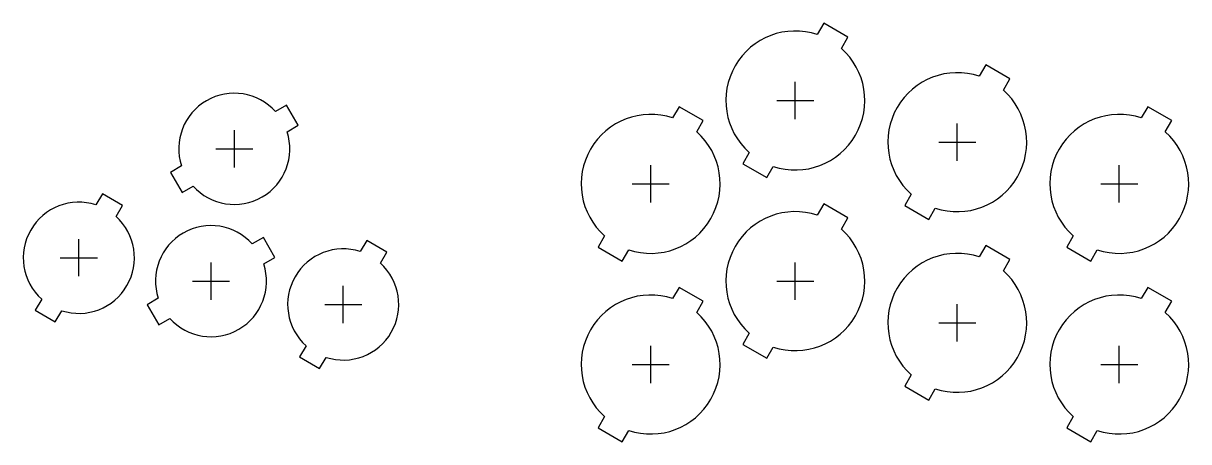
# Model space of a CAD drawing. Header units: millimetres. Extents: x -41 to 211, y -35 to 56.
import ezdxf

# ---------------------------------------------------------------- set-up
doc = ezdxf.new("R2010")
doc.units = ezdxf.units.MM
for name, color, linetype in [('BUTTONS_24', 1, 'Continuous'), ('BUTTONS_30', 5, 'Continuous'), ('REFERENCE', 8, 'Continuous')]:
    doc.layers.add(name, color=color, linetype=linetype)

msp = doc.modelspace()

# ---------------------------------------------------------------- linework, layer by layer
at = {"layer": 'BUTTONS_24'}
for points in [[(13.95, 36.59, 0.809427), (-6.38, 24.86), (-8.77, 23.47), (-6.27, 19.14), (-3.88, 20.53, 0.809427), (16.45, 32.26), (18.84, 33.64), (16.34, 37.97)], [(-24.86, 16.45, 0.809427), (-36.59, -3.88), (-37.97, -6.27), (-33.64, -8.77), (-32.26, -6.38, 0.809427), (-20.53, 13.95), (-19.14, 16.34), (-23.47, 18.84)], [(8.91, 8.03, 0.809427), (-11.41, -3.7), (-13.81, -5.08), (-11.31, -9.42), (-8.91, -8.03, 0.809427), (11.41, 3.7), (13.81, 5.08), (11.31, 9.42)], [(32.26, 6.38, 0.809427), (20.53, -13.95), (19.14, -16.34), (23.47, -18.84), (24.86, -16.45, 0.809427), (36.59, 3.88), (37.97, 6.27), (33.64, 8.77)]]:
    msp.add_lwpolyline(points, format="xyb", close=True, dxfattribs=at)
at = {"layer": 'BUTTONS_30'}
for points in [[(131, 53.23, 0.816497), (116.3, 27.77), (114.9, 25.34), (120.1, 22.34), (121.5, 24.77, 0.816497), (136.2, 50.23), (137.6, 52.66), (132.4, 55.66)], [(166, 44.23, 0.816497), (151.3, 18.77), (149.9, 16.34), (155.1, 13.34), (156.5, 15.77, 0.816497), (171.2, 41.23), (172.6, 43.66), (167.4, 46.66)], [(99.75, 35.23, 0.816497), (85.05, 9.77), (83.65, 7.34), (88.85, 4.34), (90.25, 6.77, 0.816497), (104.95, 32.23), (106.35, 34.66), (101.15, 37.66)], [(201, 35.23, 0.816497), (186.3, 9.77), (184.9, 7.34), (190.1, 4.34), (191.5, 6.77, 0.816497), (206.2, 32.23), (207.6, 34.66), (202.4, 37.66)], [(131, 14.23, 0.816497), (116.3, -11.23), (114.9, -13.66), (120.1, -16.66), (121.5, -14.23, 0.816497), (136.2, 11.23), (137.6, 13.66), (132.4, 16.66)], [(166, 5.23, 0.816497), (151.3, -20.23), (149.9, -22.66), (155.1, -25.66), (156.5, -23.23, 0.816497), (171.2, 2.23), (172.6, 4.66), (167.4, 7.66)], [(99.75, -3.77, 0.816497), (85.05, -29.23), (83.65, -31.66), (88.85, -34.66), (90.25, -32.23, 0.816497), (104.95, -6.77), (106.35, -4.34), (101.15, -1.34)], [(201, -3.77, 0.816497), (186.3, -29.23), (184.9, -31.66), (190.1, -34.66), (191.5, -32.23, 0.816497), (206.2, -6.77), (207.6, -4.34), (202.4, -1.34)]]:
    msp.add_lwpolyline(points, format="xyb", close=True, dxfattribs=at)
at = {"layer": 'REFERENCE'}
for p, q in [((126.25, 35), (126.25, 43)), ((122.25, 39), (130.25, 39)), ((161.25, 26), (161.25, 34)), ((5.04, 24.56), (5.04, 32.56)), ((1.04, 28.56), (9.04, 28.56)), ((157.25, 30), (165.25, 30)), ((95, 17), (95, 25)), ((196.25, 17), (196.25, 25)), ((91, 21), (99, 21)), ((192.25, 21), (200.25, 21)), ((-28.56, 1.04), (-28.56, 9.04)), ((-32.56, 5.04), (-24.56, 5.04)), ((0, -4), (0, 4)), ((126.25, -4), (126.25, 4)), ((-4, 0), (4, 0)), ((122.25, 0), (130.25, 0)), ((28.56, -9.04), (28.56, -1.04)), ((24.56, -5.04), (32.56, -5.04)), ((161.25, -13), (161.25, -5)), ((157.25, -9), (165.25, -9)), ((95, -22), (95, -14)), ((196.25, -22), (196.25, -14)), ((91, -18), (99, -18)), ((192.25, -18), (200.25, -18))]:
    msp.add_line(p, q, dxfattribs=at)

doc.saveas('drawing.dxf')
